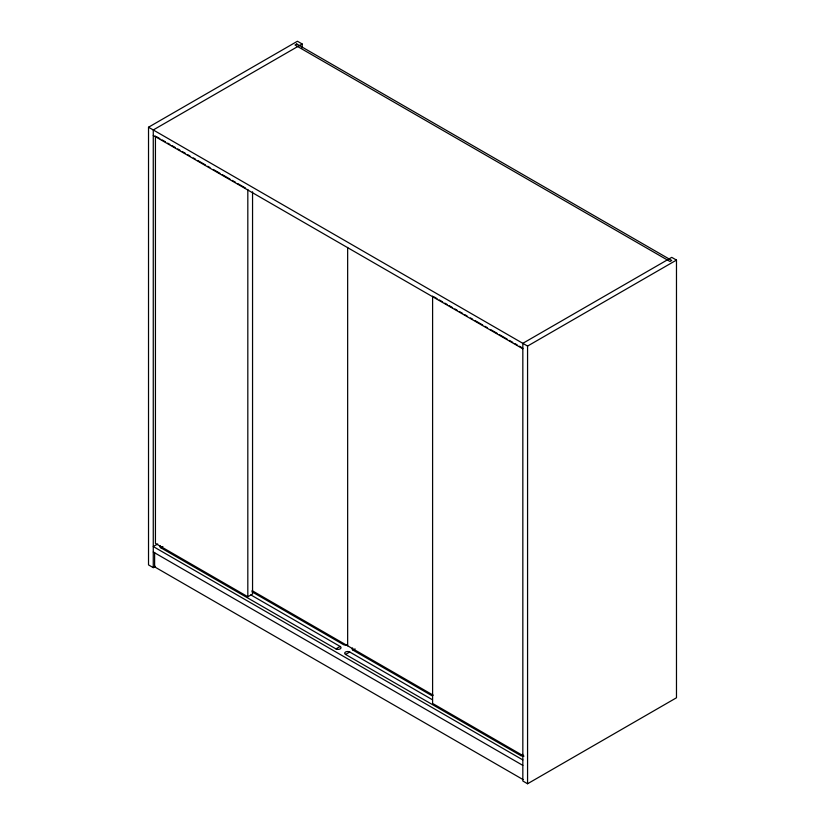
<?xml version="1.0" encoding="UTF-8"?>
<svg xmlns="http://www.w3.org/2000/svg" width="825" height="825" viewBox="0 0 825 825"><rect width="100%" height="100%" fill="white"/><g stroke="black" fill="none" stroke-linecap="round" stroke-linejoin="round"><path stroke-width="1.24" d="M155.482 566.363L153.264 567.641L148.521 564.908L148.521 127.225L297.433 41.25L302.167 43.983L302.167 47.85M302.167 43.983L153.264 129.958L153.264 567.641M157.709 543.974L153.264 546.542L522.833 759.908M160.225 545.768A2.97 1.712 0 0 0 160.772 547.759L162.876 546.542M148.521 127.225L527.567 346.067L676.479 260.092L676.479 697.775L527.567 783.75L522.833 781.017L522.833 343.324L671.736 257.359L676.479 260.092M155.43 136.053L155.43 543.417L247.82 596.753L252.553 594.021L252.553 191.802M335.95 648.893L340.147 646.47A2.97 1.712 0 0 1 340.147 648.893A2.97 1.712 0 0 1 335.95 648.893L160.772 547.759M349.759 652.018A2.97 1.712 0 0 0 345.562 652.018A2.97 1.712 0 0 0 345.562 654.442L349.759 652.018L432.321 699.683M352.615 647.996A2.97 1.712 0 0 0 353.007 650.141L355.101 648.924M345.562 654.442L520.73 755.576L522.833 754.359M156.544 136.703L159.875 138.621M162.102 139.91L165.443 141.838M167.671 143.127L169.898 144.406M172.126 145.695L175.467 147.623M177.684 148.912L179.912 150.191M182.139 151.48L185.481 153.409M187.708 154.688L189.936 155.977M193.277 157.905L195.504 159.194M197.722 160.473L205.518 164.979M207.745 166.258L209.973 167.547M213.314 169.476L219.986 173.333M222.214 174.611L230.01 179.118M232.237 180.397L235.568 182.325M237.796 183.614L245.592 188.11M433.713 296.722L437.054 298.65M439.282 299.939L442.623 301.868M444.85 303.146L447.078 304.435M449.305 305.724L452.636 307.653M454.864 308.932L457.091 310.221M459.319 311.51L462.66 313.438M464.887 314.717L467.115 316.006M470.446 317.934L472.673 319.213M474.901 320.502L482.697 324.998M484.925 326.287L487.152 327.577M490.483 329.505L497.166 333.362M499.393 334.641L507.189 339.137M509.407 340.426L512.748 342.354M514.975 343.643L517.203 344.922M519.43 346.211L522.772 348.14M153.264 135.434L522.833 348.8M252.068 590.618L433.238 695.217M251.903 591.773L343.396 644.593A2.97 1.712 0 0 0 347.356 644.707M353.007 650.141L432.218 695.877M250.882 594.928L340.147 646.47M523.885 756.143L432.599 703.447L432.599 296.082M153.264 552.018L522.833 765.383M523.071 779.594L154.615 566.868L154.615 552.43M527.567 346.067L527.567 783.75M347.655 247.438L347.655 645.8M247.82 189.399L247.82 596.753M523.597 756.02A2.97 1.712 0 0 1 520.73 755.576M296.752 43.983L294.999 45.004L669.982 261.494L671.736 260.483L296.752 43.983"/></g></svg>
